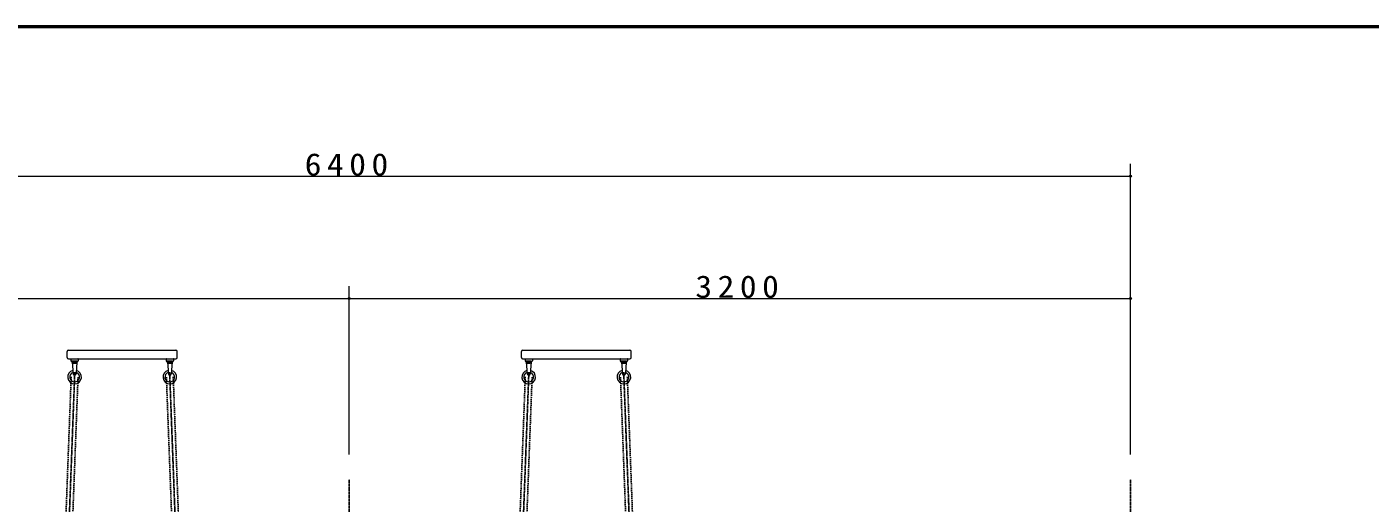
# Model space of a CAD drawing. Units: millimetres at full size. Extents: x -35408 to 0, y -49934 to 13350.
# Drawn here: x -16101 to -10598, y 11402 to 13350 of the extents above; entities that cross this region are included whole.
import ezdxf

# ---------------------------------------------------------------- set-up
doc = ezdxf.new("R2010")
doc.units = ezdxf.units.MM
doc.linetypes.add('USER2', pattern=[6, 3, -1, 1, -1])
doc.linetypes.add('USER4', pattern=[8, 5, -3])
for name, color, linetype, lineweight in [('A3図枠', 7, 'Continuous', 25), ('線', 2, 'Continuous', 25), ('補助', 2, 'Continuous', 25)]:
    doc.layers.add(name, color=color, linetype=linetype, lineweight=lineweight)
doc.styles.add('ＭＳ ゴシック', font='')
doc.styles.get('ＭＳ ゴシック').set_extended_font_data('MS Gothic')

# ---------------------------------------------------------------- blocks, each defined once
blk = doc.blocks.new('dimension_origin')
at = {"color": 0, "linetype": 'Continuous', "lineweight": -2}
blk.add_circle((0, 0), 1.25, dxfattribs=at)

msp = doc.modelspace()

# ---------------------------------------------------------------- linework, layer by layer
at = {"layer": 'A3図枠', "lineweight": 50}
msp.add_line((0, 13350), (-19250, 13350), dxfattribs=at)
at = {"layer": '線', "color": 7, "lineweight": 13}
for p, q in [((-15935, 11997.45), (-15935, 12022.45)), ((-15930, 12027.45), (-15490, 12027.45)), ((-15485, 11997.45), (-15485, 12022.45)), ((-14075, 11997.45), (-14075, 12022.45)), ((-14070, 12027.45), (-13630, 12027.45)), ((-13625, 11997.45), (-13625, 12022.45)), ((-15930, 11992.45), (-15490, 11992.45)), ((-15920, 11991.25), (-15920, 11983.65)), ((-15918.8, 11992.45), (-15891.2, 11992.45)), ((-15918.8, 11982.45), (-15891.2, 11982.45)), ((-15914.712, 11978.761), (-15910.982, 11930.983)), ((-15895.288, 11978.761), (-15899.018, 11930.983)), ((-15890, 11991.25), (-15890, 11983.65)), ((-15530, 11991.25), (-15530, 11983.65)), ((-15528.8, 11992.45), (-15501.2, 11992.45)), ((-15528.8, 11982.45), (-15501.2, 11982.45)), ((-15524.712, 11978.761), (-15520.982, 11930.983)), ((-15505.288, 11978.761), (-15509.018, 11930.983)), ((-15500, 11991.25), (-15500, 11983.65)), ((-14070, 11992.45), (-13630, 11992.45)), ((-14060, 11991.25), (-14060, 11983.65)), ((-14058.8, 11992.45), (-14031.2, 11992.45)), ((-14058.8, 11982.45), (-14031.2, 11982.45)), ((-14054.712, 11978.761), (-14050.982, 11930.983)), ((-14035.288, 11978.761), (-14039.018, 11930.983)), ((-14030, 11991.25), (-14030, 11983.65)), ((-13670, 11991.25), (-13670, 11983.65)), ((-13668.8, 11992.45), (-13641.2, 11992.45)), ((-13668.8, 11982.45), (-13641.2, 11982.45)), ((-13664.712, 11978.761), (-13660.982, 11930.983)), ((-13645.288, 11978.761), (-13649.018, 11930.983)), ((-13640, 11991.25), (-13640, 11983.65))]:
    msp.add_line(p, q, dxfattribs=at)
at = {"layer": '線'}
for p, q in [((-15915.75, 11982.45), (-15894.25, 11982.45)), ((-15915.75, 11979.45), (-15915.75, 11982.45)), ((-15915.75, 11979.45), (-15894.25, 11979.45)), ((-15915.537, 11978.45), (-15915.537, 11979.45)), ((-15915.537, 11979.45), (-15894.537, 11979.45)), ((-15915.537, 11978.45), (-15894.537, 11978.45)), ((-15910.037, 11973.65), (-15900.037, 11973.65)), ((-15895.389, 11982.45), (-15896.193, 11979.45)), ((-15894.25, 11982.45), (-15895.054, 11979.45)), ((-15894.537, 11978.45), (-15894.537, 11979.45)), ((-15894.25, 11979.45), (-15894.25, 11982.45)), ((-15525.75, 11982.45), (-15504.25, 11982.45)), ((-15525.75, 11979.45), (-15525.75, 11982.45)), ((-15525.75, 11979.45), (-15504.25, 11979.45)), ((-15525.537, 11978.45), (-15525.537, 11979.45)), ((-15525.537, 11979.45), (-15504.537, 11979.45)), ((-15525.537, 11978.45), (-15504.537, 11978.45)), ((-15520.037, 11973.65), (-15510.037, 11973.65)), ((-15505.389, 11982.45), (-15506.193, 11979.45)), ((-15504.25, 11982.45), (-15505.054, 11979.45)), ((-15504.537, 11978.45), (-15504.537, 11979.45)), ((-15504.25, 11979.45), (-15504.25, 11982.45)), ((-14055.75, 11982.45), (-14034.25, 11982.45)), ((-14055.75, 11979.45), (-14055.75, 11982.45)), ((-14055.75, 11979.45), (-14034.25, 11979.45)), ((-14055.537, 11978.45), (-14055.537, 11979.45)), ((-14055.537, 11979.45), (-14034.537, 11979.45)), ((-14055.537, 11978.45), (-14034.537, 11978.45)), ((-14050.037, 11973.65), (-14040.037, 11973.65)), ((-14035.389, 11982.45), (-14036.193, 11979.45)), ((-14034.25, 11982.45), (-14035.054, 11979.45)), ((-14034.537, 11978.45), (-14034.537, 11979.45)), ((-14034.25, 11979.45), (-14034.25, 11982.45)), ((-13665.75, 11982.45), (-13644.25, 11982.45)), ((-13665.75, 11979.45), (-13665.75, 11982.45)), ((-13665.75, 11979.45), (-13644.25, 11979.45)), ((-13665.537, 11978.45), (-13665.537, 11979.45)), ((-13665.537, 11979.45), (-13644.537, 11979.45)), ((-13665.537, 11978.45), (-13644.537, 11978.45)), ((-13660.037, 11973.65), (-13650.037, 11973.65)), ((-13645.389, 11982.45), (-13646.193, 11979.45)), ((-13644.25, 11982.45), (-13645.054, 11979.45)), ((-13644.537, 11978.45), (-13644.537, 11979.45)), ((-13644.25, 11979.45), (-13644.25, 11982.45))]:
    msp.add_line(p, q, dxfattribs=at)
at = {"layer": '線', "color": 4, "linetype": 'USER4'}
for p, q in [((-15918.99, 11917.979), (-15988.99, 10068.029)), ((-15891.01, 11916.921), (-15961.01, 10066.971)), ((-15528.99, 11916.921), (-15458.99, 10066.971)), ((-15501.01, 11917.979), (-15431.01, 10068.029)), ((-14058.99, 11917.979), (-14128.99, 10068.029)), ((-14031.01, 11916.921), (-14101.01, 10066.971)), ((-13668.99, 11916.921), (-13598.99, 10066.971)), ((-13641.01, 11917.979), (-13571.01, 10068.029))]:
    msp.add_line(p, q, dxfattribs=at)
at = {"layer": '線', "color": 20, "linetype": 'USER2'}
for p, q in [((-15904.245, 11937.402), (-15975, 10067.5)), ((-15515.755, 11937.402), (-15445, 10067.5)), ((-14044.245, 11937.402), (-14115, 10067.5)), ((-13655.755, 11937.402), (-13585, 10067.5)), ((-14780, 8500), (-14780, 11500)), ((-11580, 8500), (-11580, 11500))]:
    msp.add_line(p, q, dxfattribs=at)
at = {"layer": '線', "color": 7, "lineweight": 13}
for centre, radius, start, end in [((-15930, 12022.45), 5, 90, 180), ((-15930, 11997.45), 5, 180, 270), ((-15490, 12022.45), 5, 0, 90), ((-15490, 11997.45), 5, 270, 0), ((-14070, 12022.45), 5, 90, 180), ((-14070, 11997.45), 5, 180, 270), ((-13630, 12022.45), 5, 0, 90), ((-13630, 11997.45), 5, 270, 0), ((-15905, 11917.45), 28, 104.56426, 75.43574), ((-15918.8, 11991.25), 1.2, 90, 180), ((-15918.8, 11983.65), 1.2, 180, 270), ((-15918.7, 11978.45), 4, 4.46422, 90), ((-15891.3, 11978.45), 4, 90, 175.53578), ((-15891.2, 11991.25), 1.2, 0, 90), ((-15891.2, 11983.65), 1.2, 270, 0), ((-15515, 11917.45), 28, 104.56426, 75.43574), ((-15528.8, 11991.25), 1.2, 90, 180), ((-15528.8, 11983.65), 1.2, 180, 270), ((-15528.7, 11978.45), 4, 4.46422, 90), ((-15501.3, 11978.45), 4, 90, 175.53578), ((-15501.2, 11991.25), 1.2, 0, 90), ((-15501.2, 11983.65), 1.2, 270, 0), ((-14045, 11917.45), 28, 104.56426, 75.43574), ((-14058.8, 11991.25), 1.2, 90, 180), ((-14058.8, 11983.65), 1.2, 180, 270), ((-14058.7, 11978.45), 4, 4.46422, 90), ((-14031.3, 11978.45), 4, 90, 175.53578), ((-14031.2, 11991.25), 1.2, 0, 90), ((-14031.2, 11983.65), 1.2, 270, 0), ((-13655, 11917.45), 28, 104.56426, 75.43574), ((-13668.8, 11991.25), 1.2, 90, 180), ((-13668.8, 11983.65), 1.2, 180, 270), ((-13668.7, 11978.45), 4, 4.46422, 90), ((-13641.3, 11978.45), 4, 90, 175.53578), ((-13641.2, 11991.25), 1.2, 0, 90), ((-13641.2, 11983.65), 1.2, 270, 0), ((-15905, 11917.45), 20, 108.67646, 71.32354), ((-15905, 11931.45), 6, 184.46422, 355.53578), ((-15515, 11917.45), 20, 108.67646, 71.32354), ((-15515, 11931.45), 6, 184.46422, 355.53578), ((-14045, 11917.45), 20, 108.67646, 71.32354), ((-14045, 11931.45), 6, 184.46422, 355.53578), ((-13655, 11917.45), 20, 108.67646, 71.32354), ((-13655, 11931.45), 6, 184.46422, 355.53578)]:
    msp.add_arc(centre, radius, start, end, dxfattribs=at)
at = {"layer": '線'}
for centre, start, end in [((-15905.037, 11984.93), 211.68134, 246.09448), ((-15905.037, 11984.93), 293.90552, 328.31866), ((-15515.037, 11984.93), 211.68134, 246.09448), ((-15515.037, 11984.93), 293.90552, 328.31866), ((-14045.037, 11984.93), 211.68134, 246.09448), ((-14045.037, 11984.93), 293.90552, 328.31866), ((-13655.037, 11984.93), 211.68134, 246.09448), ((-13655.037, 11984.93), 293.90552, 328.31866)]:
    msp.add_arc(centre, 12.339, start, end, dxfattribs=at)
at = {"layer": '補助', "lineweight": 13}
for p, q in [((-11580, 11600), (-11580, 12789.171)), ((-17980, 12739.171), (-11580, 12739.171)), ((-14780, 11600), (-14780, 12289.171)), ((-14780, 11600), (-14780, 12289.171)), ((-11580, 11600), (-11580, 12289.171)), ((-17980, 12239.171), (-14780, 12239.171)), ((-14780, 12239.171), (-11580, 12239.171))]:
    msp.add_line(p, q, dxfattribs=at)

# ---------------------------------------------------------------- block references
at = {"layer": '補助', "lineweight": 13, "xscale": 3.33, "yscale": 3.33, "rotation": 180}
for p in [(-11580, 12739.171), (-14780, 12239.171), (-11580, 12239.171)]:
    msp.add_blockref('dimension_origin', p, dxfattribs=at)
at = {"layer": '補助', "lineweight": 13, "xscale": 3.33, "yscale": 3.33}
msp.add_blockref('dimension_origin', (-14780, 12239.171), dxfattribs=at)

# ---------------------------------------------------------------- texts
at = {"layer": '補助', "char_height": 91.64, "attachment_point": 8, "style": 'ＭＳ ゴシック'}
for s, insert in [('\\T1.33;\\W1.1;6400', (-14780, 12740.171)), ('\\T1.33;\\W1.1;3200', (-13180, 12240.171))]:
    msp.add_mtext(s, dxfattribs=dict(at, insert=insert))

doc.saveas('drawing.dxf')
